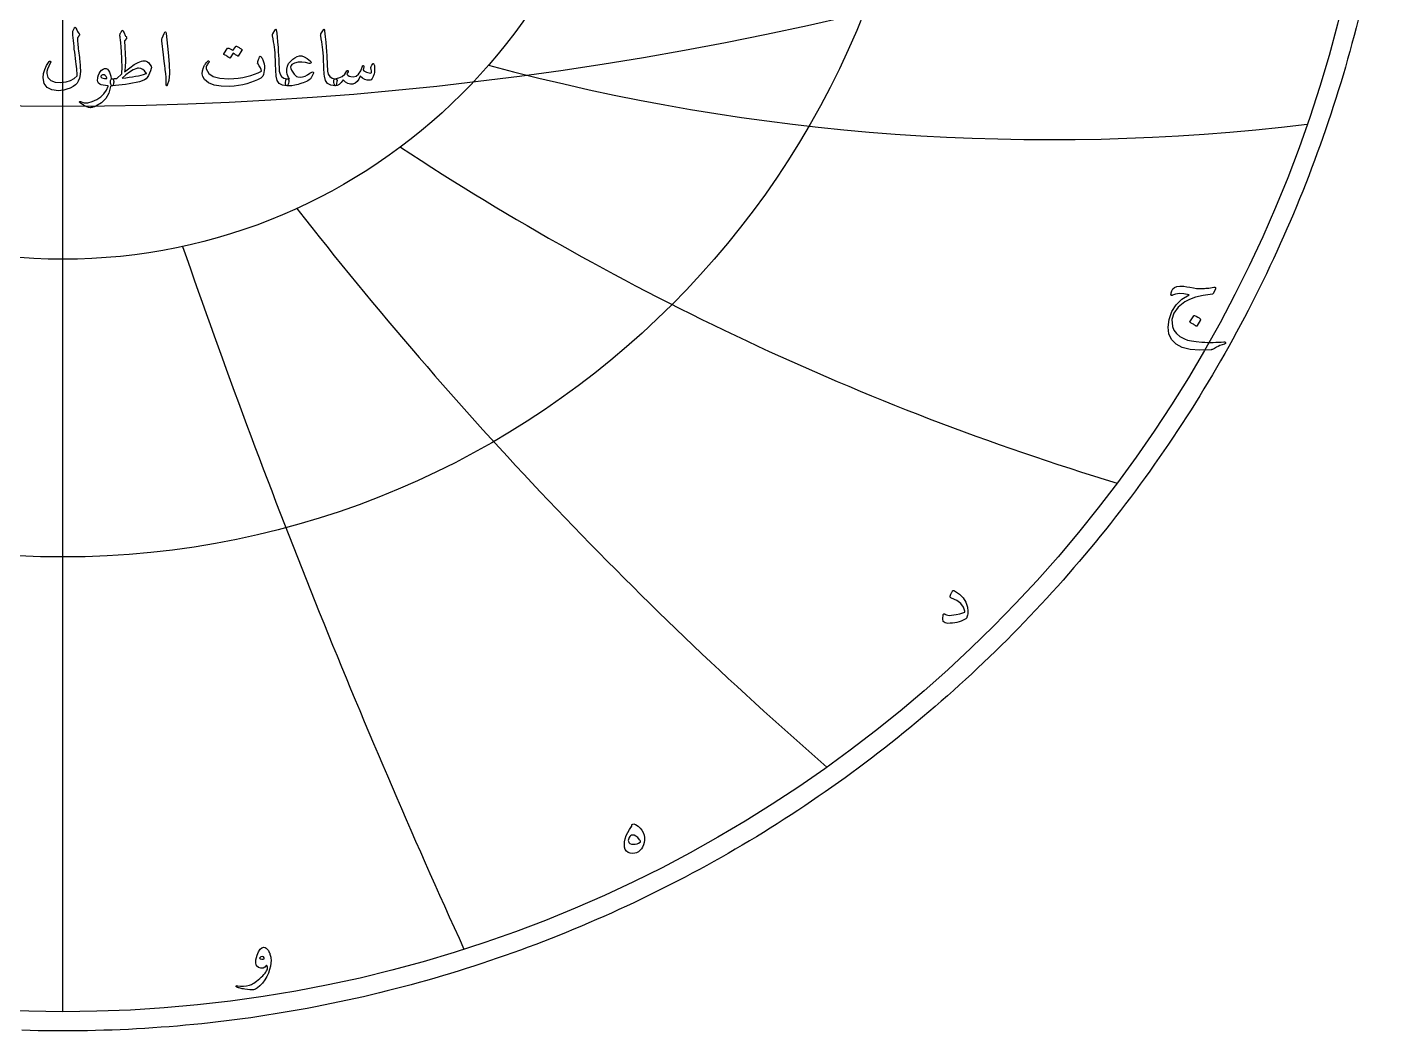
# Model space of a CAD drawing. Header units: millimetres. Extents: x -74 to 74, y -74 to 75.
# Drawn here: x -2 to 72.5, y -73.5 to -18.3 of the extents above; entities that cross this region are included whole.
import ezdxf

# ---------------------------------------------------------------- set-up
doc = ezdxf.new("R2010")
doc.units = ezdxf.units.MM
for name, color, linetype in [('CUT_OUTER', 1, 'Continuous'), ('ENGRAVE', 7, 'Continuous'), ('ENGRAVE_FINE', 8, 'Continuous'), ('TEXT', 5, 'Continuous')]:
    doc.layers.add(name, color=color, linetype=linetype)

msp = doc.modelspace()

# ---------------------------------------------------------------- linework, layer by layer
at = {"layer": 'CUT_OUTER'}
msp.add_lwpolyline([(71.3046, -17.8609), (71.1936, -18.298), (71.08, -18.7345), (70.9637, -19.1703), (70.8448, -19.6054), (70.7231, -20.0397), (70.5988, -20.4733), (70.4719, -20.9061), (70.3423, -21.3381), (70.21, -21.7693), (70.0751, -22.1997), (69.9376, -22.6293), (69.7974, -23.058), (69.6546, -23.4858), (69.5092, -23.9127), (69.3612, -24.3388), (69.2106, -24.7639), (69.0573, -25.1881), (68.9014, -25.6114), (68.743, -26.0337), (68.582, -26.455), (68.4184, -26.8753), (68.2522, -27.2946), (68.0834, -27.7129), (67.9121, -28.1301), (67.7382, -28.5463), (67.5618, -28.9614), (67.3828, -29.3754), (67.2013, -29.7883), (67.0172, -30.2001), (66.8307, -30.6107), (66.6416, -31.0202), (66.45, -31.4285), (66.2559, -31.8356), (66.0593, -32.2416), (65.8602, -32.6463), (65.6587, -33.0498), (65.4547, -33.4521), (65.2482, -33.853), (65.0392, -34.2528), (64.8278, -34.6512), (64.614, -35.0483), (64.3977, -35.4441), (64.179, -35.8386), (63.9579, -36.2317), (63.7344, -36.6235), (63.5085, -37.0138), (63.2802, -37.4028), (63.0495, -37.7904), (62.8164, -38.1766), (62.581, -38.5613), (62.3432, -38.9445), (62.1031, -39.3263), (61.8606, -39.7067), (61.6158, -40.0855), (61.3687, -40.4628), (61.1193, -40.8386), (60.8675, -41.2128), (60.6135, -41.5855), (60.3572, -41.9567), (60.0986, -42.3262), (59.8378, -42.6942), (59.5747, -43.0605), (59.3093, -43.4253), (59.0418, -43.7884), (58.772, -44.1498), (58.5, -44.5096), (58.2258, -44.8677), (57.9494, -45.2241), (57.6708, -45.5789), (57.39, -45.9319), (57.1071, -46.2831), (56.8221, -46.6327), (56.5349, -46.9804), (56.2455, -47.3264), (55.9541, -47.6707), (55.6605, -48.0131), (55.3649, -48.3537), (55.0671, -48.6925), (54.7673, -49.0295), (54.4655, -49.3646), (54.1615, -49.6979), (53.8556, -50.0293), (53.5476, -50.3588), (53.2376, -50.6864), (52.9256, -51.0121), (52.6116, -51.3359), (52.2956, -51.6577), (51.9777, -51.9777), (51.6577, -52.2956), (51.3359, -52.6116), (51.0121, -52.9256), (50.6864, -53.2376), (50.3588, -53.5476), (50.0293, -53.8556), (49.6979, -54.1615), (49.3646, -54.4655), (49.0295, -54.7673), (48.6925, -55.0671), (48.3537, -55.3649), (48.0131, -55.6605), (47.6707, -55.9541), (47.3264, -56.2455), (46.9804, -56.5349), (46.6327, -56.8221), (46.2831, -57.1071), (45.9319, -57.39), (45.5789, -57.6708), (45.2241, -57.9494), (44.8677, -58.2258), (44.5096, -58.5), (44.1498, -58.772), (43.7884, -59.0418), (43.4253, -59.3093), (43.0605, -59.5747), (42.6942, -59.8378), (42.3262, -60.0986), (41.9567, -60.3572), (41.5855, -60.6135), (41.2128, -60.8675), (40.8386, -61.1193), (40.4628, -61.3687), (40.0855, -61.6158), (39.7067, -61.8606), (39.3263, -62.1031), (38.9445, -62.3432), (38.5613, -62.581), (38.1766, -62.8164), (37.7904, -63.0495), (37.4028, -63.2802), (37.0138, -63.5085), (36.6235, -63.7344), (36.2317, -63.9579), (35.8386, -64.179), (35.4441, -64.3977), (35.0483, -64.614), (34.6512, -64.8278), (34.2528, -65.0392), (33.853, -65.2482), (33.4521, -65.4547), (33.0498, -65.6587), (32.6463, -65.8602), (32.2416, -66.0593), (31.8356, -66.2559), (31.4285, -66.45), (31.0202, -66.6416), (30.6107, -66.8307), (30.2001, -67.0172), (29.7883, -67.2013), (29.3754, -67.3828), (28.9614, -67.5618), (28.5463, -67.7382), (28.1301, -67.9121), (27.7129, -68.0834), (27.2946, -68.2522), (26.8753, -68.4184), (26.455, -68.582), (26.0337, -68.743), (25.6114, -68.9014), (25.1881, -69.0573), (24.7639, -69.2106), (24.3388, -69.3612), (23.9127, -69.5092), (23.4858, -69.6546), (23.058, -69.7974), (22.6293, -69.9376), (22.1997, -70.0751), (21.7693, -70.21), (21.3381, -70.3423), (20.9061, -70.4719), (20.4733, -70.5988), (20.0397, -70.7231), (19.6054, -70.8448), (19.1703, -70.9637), (18.7345, -71.08), (18.298, -71.1936), (17.8609, -71.3046), (17.423, -71.4128), (16.9845, -71.5184), (16.5454, -71.6213), (16.1056, -71.7214), (15.6652, -71.8189), (15.2242, -71.9137), (14.7827, -72.0057), (14.3406, -72.0951), (13.898, -72.1817), (13.4548, -72.2656), (13.0111, -72.3468), (12.567, -72.4253), (12.1224, -72.501), (11.6773, -72.5741), (11.2317, -72.6443), (10.7858, -72.7119), (10.3394, -72.7767), (9.8927, -72.8388), (9.4456, -72.8981), (8.9981, -72.9547), (8.5503, -73.0085), (8.1022, -73.0596), (7.6537, -73.108), (7.205, -73.1535), (6.756, -73.1964), (6.3067, -73.2364), (5.8573, -73.2738), (5.4075, -73.3083), (4.9576, -73.3401), (4.5075, -73.3692), (4.0573, -73.3954), (3.6068, -73.419), (3.1563, -73.4397), (2.7056, -73.4577), (2.2548, -73.4729), (1.804, -73.4854), (1.353, -73.495), (0.9021, -73.502), (0.451, -73.5061), (0, -73.5075), (-0.451, -73.5061), (-0.9021, -73.502), (-1.353, -73.495), (-1.804, -73.4854), (-2.2548, -73.4729)], dxfattribs=at)
at = {"layer": 'ENGRAVE'}
for points in [[(0, -72.45), (0, 72.45)], [(0, -72.45), (0, -31.0439)]]:
    msp.add_lwpolyline(points, dxfattribs=at)
for radius in [72.45, 47.425, 31.0439]:
    msp.add_circle((0, 0), radius, dxfattribs=at)
for centre, radius, start, end in [((54.352, 94.1404), 118.5989, 254.890012, 276.848499), ((102.2126, 102.2126), 152.1314, 236.651368, 253.120233), ((187.4174, 108.2055), 221.5464, 218.017817, 228.99706), ((417.5942, 111.894), 434.9187, 199.088471, 204.578093)]:
    msp.add_arc(centre, radius, start, end, dxfattribs=at)
at = {"layer": 'ENGRAVE_FINE'}
msp.add_arc((0, 168.804), 191.4246, 247.925664, 292.074336, dxfattribs=at)
at = {"layer": 'TEXT'}
for points in [[(0.6341, -18.3087), (0.6416, -18.2956), (0.6513, -18.2862), (0.6631, -18.2806), (0.677, -18.2787), (0.6909, -18.2811), (0.7027, -18.2884), (0.7123, -18.3004), (0.7198, -18.3173), (0.7597, -18.4156), (0.8023, -18.5004), (0.8476, -18.5719), (0.8955, -18.6301), (0.9097, -18.6509), (0.9137, -18.675), (0.9075, -18.7024), (0.8912, -18.7329), (0.8808, -18.7476), (0.8709, -18.7618), (0.8615, -18.7755), (0.8527, -18.7886), (0.8443, -18.8009), (0.8366, -18.8122), (0.8294, -18.8223), (0.8227, -18.8314), (0.8114, -18.848), (0.8034, -18.8679), (0.7986, -18.8909), (0.7969, -18.9171), (0.802, -18.9912), (0.8087, -19.0719), (0.817, -19.1593), (0.8269, -19.2535), (0.8382, -19.3543), (0.8505, -19.4618), (0.8639, -19.576), (0.8784, -19.6969), (0.8946, -19.8176), (0.9089, -19.931), (0.9213, -20.0372), (0.9319, -20.1361), (0.9409, -20.2281), (0.9485, -20.3134), (0.9548, -20.392), (0.9598, -20.4639), (0.9654, -20.6768), (0.948, -20.8784), (0.9075, -21.0688), (0.8441, -21.248), (0.7822, -21.3532), (0.6866, -21.4504), (0.5573, -21.5396), (0.3942, -21.6208), (0.2174, -21.688), (0.0514, -21.7354), (-0.1039, -21.763), (-0.2485, -21.7707), (-0.6106, -21.7209), (-0.8698, -21.5843), (-1.0262, -21.361), (-1.0797, -21.0509), (-1.061, -20.8198), (-1.0005, -20.5935), (-0.8982, -20.372), (-0.7541, -20.1554), (-0.7431, -20.1428), (-0.7316, -20.1351), (-0.7196, -20.1321), (-0.707, -20.134), (-0.6936, -20.1391), (-0.6834, -20.1458), (-0.6764, -20.1541), (-0.6727, -20.164), (-0.67, -20.1787), (-0.6706, -20.1929), (-0.6743, -20.2066), (-0.6813, -20.2197), (-0.7795, -20.4111), (-0.8473, -20.5742), (-0.8845, -20.7089), (-0.8912, -20.8152), (-0.8197, -21.0442), (-0.6652, -21.2041), (-0.4277, -21.2949), (-0.1071, -21.3166), (0.1818, -21.2852), (0.4274, -21.2126), (0.6296, -21.0988), (0.7884, -20.9438), (0.785, -20.8689), (0.7793, -20.7815), (0.7711, -20.6815), (0.7605, -20.5689), (0.7473, -20.4434), (0.7311, -20.3048), (0.7119, -20.1531), (0.6898, -19.9883), (0.6689, -19.8183), (0.6491, -19.6509), (0.6304, -19.4862), (0.6127, -19.3242), (0.5964, -19.1648), (0.5816, -19.0082), (0.5685, -18.8542), (0.557, -18.7029), (0.5399, -18.5572), (0.5407, -18.5406), (0.5431, -18.5251), (0.5471, -18.5106), (0.5527, -18.4972)], [(3.2478, -18.463), (3.258, -18.452), (3.2671, -18.4447), (3.2751, -18.4413), (3.2821, -18.4415), (3.2904, -18.4453), (3.2981, -18.4522), (3.3054, -18.4624), (3.3121, -18.4758), (3.3392, -18.5337), (3.3651, -18.5872), (3.3896, -18.6365), (3.4127, -18.6815), (3.4348, -18.7216), (3.4561, -18.7565), (3.4766, -18.7859), (3.4963, -18.81), (3.5108, -18.8298), (3.5156, -18.8507), (3.5108, -18.8727), (3.4963, -18.8957), (3.4106, -19.0028), (3.3996, -19.0213), (3.3924, -19.0425), (3.3889, -19.0663), (3.3892, -19.0928), (3.4031, -19.295), (3.4149, -19.4731), (3.4245, -19.627), (3.432, -19.7569), (3.4377, -19.863), (3.4417, -19.9455), (3.4441, -20.0044), (3.4449, -20.0397), (3.4439, -20.1442), (3.4411, -20.2432), (3.4364, -20.337), (3.4299, -20.4253), (3.4217, -20.5084), (3.4122, -20.586), (3.4014, -20.6583), (3.3892, -20.7253), (3.6803, -20.5025), (3.9323, -20.3311), (4.1452, -20.2111), (4.319, -20.1425), (4.3963, -20.1243), (4.4657, -20.1168), (4.527, -20.1201), (4.5803, -20.134), (4.6556, -20.1731), (4.7271, -20.2347), (4.7948, -20.3188), (4.8588, -20.4253), (4.8687, -20.4508), (4.8727, -20.48), (4.8709, -20.5129), (4.8631, -20.5496), (4.8205, -20.6813), (4.7699, -20.8067), (4.7113, -20.9256), (4.6446, -21.038), (4.5798, -21.1104), (4.4882, -21.173), (4.3698, -21.226), (4.2247, -21.2694), (4.0304, -21.3124), (3.8375, -21.3514), (3.6459, -21.3863), (3.4556, -21.4172), (3.2669, -21.4439), (3.0801, -21.466), (2.8952, -21.4835), (2.7122, -21.4965), (2.6916, -21.4906), (2.6726, -21.4729), (2.6552, -21.4435), (2.6394, -21.4022), (2.6254, -21.3516), (2.6179, -21.3026), (2.6169, -21.2552), (2.6222, -21.2094), (2.6343, -21.1695), (2.6533, -21.1398), (2.6793, -21.1203), (2.7122, -21.1109), (2.756, -21.1085), (2.7974, -21.1055), (2.8363, -21.102), (2.8729, -21.098), (2.907, -21.094), (2.9388, -21.0905), (2.9681, -21.0876), (2.995, -21.0852), (3.2349, -20.8538), (3.2371, -20.8438), (3.2392, -20.8308), (3.2414, -20.8148), (3.2435, -20.796), (3.2456, -20.7741), (3.2478, -20.7494), (3.2499, -20.7216), (3.2521, -20.691), (3.2539, -20.6576), (3.2553, -20.6219), (3.2561, -20.5837), (3.2564, -20.5432), (3.2564, -20.5005), (3.2564, -20.4559), (3.2564, -20.4094), (3.2564, -20.3611), (3.2558, -20.3064), (3.2542, -20.2411), (3.2515, -20.165), (3.2478, -20.0783), (3.243, -19.9813), (3.2371, -19.8748), (3.2301, -19.7585), (3.2221, -19.6327), (3.2036, -19.3534), (3.1867, -19.1324), (3.1715, -18.9699), (3.1578, -18.8657), (3.1468, -18.7988), (3.1396, -18.7479), (3.1361, -18.7131), (3.1364, -18.6943), (3.1494, -18.659), (3.1626, -18.6258), (3.1762, -18.5947), (3.1899, -18.5658), (3.204, -18.5385), (3.2183, -18.5122), (3.2329, -18.4871), (3.2478, -18.463)], [(5.5744, -18.6258), (5.6153, -18.5465), (5.6483, -18.5187), (5.6732, -18.5422), (5.6901, -18.6172), (5.7886, -19.6669), (5.8472, -20.3113), (5.8604, -20.826), (5.828, -21.211), (5.75, -21.4665), (5.7358, -21.4874), (5.7233, -21.4986), (5.7123, -21.5003), (5.7029, -21.4922), (5.6954, -21.4796), (5.6901, -21.4633), (5.6868, -21.4432), (5.6858, -21.4194), (5.6858, -21.2338), (5.6772, -21.037), (5.6601, -20.8289), (5.6344, -20.6096), (5.6287, -20.5523), (5.6119, -20.3975), (5.5837, -20.1452), (5.5444, -19.7955), (5.4501, -19.02), (5.448, -18.9787), (5.4501, -18.9407), (5.4565, -18.9059), (5.4672, -18.8743)], [(11.6929, -18.4115), (11.7012, -18.3987), (11.709, -18.3901), (11.7162, -18.3858), (11.7229, -18.3858), (11.7331, -18.3915), (11.7422, -18.4083), (11.7502, -18.4364), (11.7572, -18.4758), (11.7925, -18.7958), (11.8214, -19.0917), (11.8439, -19.3635), (11.86, -19.6112), (11.8703, -19.8231), (11.8798, -20.0129), (11.8885, -20.1808), (11.8964, -20.3268), (11.9032, -20.4508), (11.9087, -20.5528), (11.9129, -20.6329), (11.9157, -20.691), (11.9537, -20.8651), (12.0378, -20.9931), (12.1679, -21.075), (12.3442, -21.1109), (12.3932, -21.1237), (12.4245, -21.1537), (12.4382, -21.2009), (12.4341, -21.2651), (12.414, -21.3664), (12.3924, -21.4387), (12.3691, -21.482), (12.3442, -21.4965), (12.0962, -21.4638), (11.9135, -21.3658), (11.7963, -21.2025), (11.7443, -20.9738), (11.7361, -20.8644), (11.7288, -20.7547), (11.7222, -20.6448), (11.7165, -20.5346), (11.7112, -20.4241), (11.7063, -20.3134), (11.7016, -20.2024), (11.6972, -20.0911), (11.6891, -19.8789), (11.6779, -19.6878), (11.6634, -19.5179), (11.6458, -19.3692), (11.6249, -19.2263), (11.6008, -19.0741), (11.5734, -18.9124), (11.5429, -18.7415), (11.5389, -18.7107), (11.5397, -18.6825), (11.5453, -18.6571), (11.5558, -18.6343)], [(14.3451, -18.4115), (14.3534, -18.3987), (14.3612, -18.3901), (14.3684, -18.3858), (14.3751, -18.3858), (14.3853, -18.3915), (14.3944, -18.4083), (14.4024, -18.4364), (14.4094, -18.4758), (14.4447, -18.7958), (14.4736, -19.0917), (14.4961, -19.3635), (14.5122, -19.6112), (14.5225, -19.8231), (14.532, -20.0129), (14.5407, -20.1808), (14.5486, -20.3268), (14.5555, -20.4508), (14.5609, -20.5528), (14.5651, -20.6329), (14.5679, -20.691), (14.6059, -20.8651), (14.69, -20.9931), (14.8202, -21.075), (14.9964, -21.1109), (15.0454, -21.1237), (15.0767, -21.1537), (15.0904, -21.2009), (15.0863, -21.2651), (15.0663, -21.3664), (15.0446, -21.4387), (15.0213, -21.482), (14.9964, -21.4965), (14.7484, -21.4638), (14.5658, -21.3658), (14.4485, -21.2025), (14.3965, -20.9738), (14.3883, -20.8644), (14.381, -20.7547), (14.3744, -20.6448), (14.3687, -20.5346), (14.3634, -20.4241), (14.3585, -20.3134), (14.3538, -20.2024), (14.3494, -20.0911), (14.3414, -19.8789), (14.3301, -19.6878), (14.3156, -19.5179), (14.298, -19.3692), (14.2771, -19.2263), (14.253, -19.0741), (14.2257, -18.9124), (14.1951, -18.7415), (14.1911, -18.7107), (14.1919, -18.6825), (14.1975, -18.6571), (14.208, -18.6343)], [(9.5163, -19.3327), (9.5216, -19.3274), (9.5291, -19.3242), (9.5388, -19.3231), (9.5505, -19.3242), (9.5927, -19.34), (9.6336, -19.3574), (9.6731, -19.3764), (9.7112, -19.397), (9.7483, -19.4195), (9.7846, -19.4441), (9.8201, -19.4709), (9.8548, -19.4998), (9.8615, -19.5087), (9.8644, -19.5181), (9.8636, -19.528), (9.859, -19.5384), (9.6534, -19.864), (9.6478, -19.8683), (9.6395, -19.8683), (9.6285, -19.864), (9.6148, -19.8555), (9.6054, -19.8476), (9.5902, -19.8367), (9.569, -19.8229), (9.542, -19.8062), (9.5088, -19.7863), (9.4691, -19.7628), (9.4231, -19.7359), (9.3706, -19.7055), (9.2078, -19.9583), (9.2003, -19.9661), (9.1906, -19.9679), (9.1789, -19.9639), (9.1649, -19.954), (9.1529, -19.9455), (9.1339, -19.9326), (9.1079, -19.9155), (9.0749, -19.894), (9.0345, -19.8683), (8.986, -19.8383), (8.9295, -19.8041), (8.865, -19.7655), (8.8583, -19.7591), (8.8554, -19.7526), (8.8562, -19.7462), (8.8607, -19.7398), (9.0707, -19.427), (9.076, -19.4217), (9.0835, -19.4184), (9.0932, -19.4174), (9.1049, -19.4184), (9.1408, -19.4301), (9.1756, -19.4436), (9.2094, -19.459), (9.242, -19.4763), (9.2736, -19.4952), (9.3042, -19.5154), (9.3336, -19.5369), (9.362, -19.5598)], [(10.9131, -19.9026), (10.9419, -19.9388), (10.9682, -19.9787), (10.9922, -20.0223), (11.0138, -20.0697), (11.0329, -20.1206), (11.0496, -20.1747), (11.064, -20.232), (11.0759, -20.2925), (11.0914, -20.4141), (11.0952, -20.5346), (11.0871, -20.654), (11.0673, -20.7724), (11.0373, -20.8779), (10.9988, -20.9631), (10.9516, -21.0279), (10.8959, -21.0723), (10.7192, -21.1658), (10.5317, -21.2491), (10.3336, -21.3222), (10.1247, -21.3851), (9.9051, -21.4373), (9.6748, -21.4783), (9.4338, -21.508), (9.1821, -21.5265), (8.7102, -21.5217), (8.323, -21.4558), (8.0204, -21.3289), (7.8024, -21.1409), (7.713, -20.9939), (7.6717, -20.8356), (7.6787, -20.6661), (7.7338, -20.4853), (7.7525, -20.4464), (7.774, -20.4066), (7.7985, -20.366), (7.826, -20.3246), (7.8564, -20.2825), (7.8897, -20.2395), (7.926, -20.1957), (7.9652, -20.1511), (7.9783, -20.1385), (7.992, -20.1308), (8.0062, -20.1278), (8.0209, -20.1297), (8.0308, -20.1334), (8.0391, -20.1404), (8.0458, -20.1506), (8.0509, -20.164), (8.0533, -20.1766), (8.052, -20.1886), (8.0469, -20.2001), (8.0381, -20.2111), (8.0014, -20.2548), (7.9684, -20.3), (7.9392, -20.3469), (7.9138, -20.3953), (7.8964, -20.4417), (7.887, -20.4864), (7.8857, -20.5295), (7.8924, -20.571), (8.0263, -20.8134), (8.278, -20.9834), (8.6476, -21.0812), (9.1349, -21.1066), (9.4029, -21.0963), (9.6582, -21.0739), (9.901, -21.0395), (10.1311, -20.9931), (10.349, -20.9345), (10.5548, -20.864), (10.7485, -20.7814), (10.9302, -20.6867), (10.9125, -20.5983), (10.8724, -20.5003), (10.8097, -20.3927), (10.7245, -20.2754), (10.7219, -20.2641), (10.7224, -20.2432), (10.7262, -20.2127), (10.7331, -20.1725), (10.735, -20.1685), (10.7363, -20.165), (10.7371, -20.1621), (10.7374, -20.1597), (10.7513, -20.1051), (10.7717, -20.044), (10.7985, -19.9765), (10.8317, -19.9026), (10.8464, -19.8801), (10.8649, -19.8726), (10.8871, -19.8801), (10.9131, -19.9026)], [(13.7881, -20.7981), (13.6724, -21.0552), (13.6577, -21.0806), (13.6435, -21.1012), (13.6298, -21.117), (13.6167, -21.128), (13.55, -21.1737), (13.4785, -21.2164), (13.4022, -21.2562), (13.3211, -21.293), (13.2354, -21.3274), (13.1454, -21.3599), (13.0511, -21.3906), (12.9526, -21.4194), (12.7683, -21.4644), (12.6055, -21.4922), (12.4641, -21.5029), (12.3442, -21.4965), (12.2984, -21.4756), (12.2681, -21.4344), (12.2534, -21.3728), (12.2542, -21.2908), (12.2652, -21.2169), (12.281, -21.1623), (12.3016, -21.127), (12.327, -21.1109), (12.3313, -21.1109), (12.3356, -21.1109), (12.3399, -21.1109), (12.3442, -21.1109), (12.376, -21.1141), (12.4074, -21.1152), (12.4382, -21.1141), (12.4684, -21.1109), (12.4165, -21.034), (12.3763, -20.9491), (12.3479, -20.8562), (12.3313, -20.7553), (12.3289, -20.5745), (12.3602, -20.4136), (12.4253, -20.2724), (12.5241, -20.1511), (12.6513, -20.0378), (12.7758, -19.9508), (12.8977, -19.89), (13.0168, -19.8555), (13.1454, -19.8557), (13.2911, -19.9037), (13.4539, -19.9993), (13.6338, -20.1425), (13.6542, -20.1648), (13.6638, -20.1886), (13.6628, -20.214), (13.651, -20.2411), (13.6341, -20.262), (13.6135, -20.2732), (13.5891, -20.2748), (13.561, -20.2668), (13.3594, -20.2084), (13.1572, -20.1875), (12.9545, -20.2041), (12.7512, -20.2582), (12.6706, -20.2922), (12.6087, -20.33), (12.5656, -20.3715), (12.5413, -20.4168), (12.5354, -20.4741), (12.552, -20.5475), (12.5911, -20.6369), (12.6527, -20.7424), (12.7276, -20.849), (12.7983, -20.9288), (12.8647, -20.9818), (12.9269, -21.0081), (13.0621, -21.0214), (13.1979, -21.0059), (13.3342, -20.9615), (13.471, -20.8881), (13.5953, -20.8024), (13.6596, -20.7617), (13.711, -20.7381), (13.7495, -20.7317), (13.7752, -20.7424), (13.7857, -20.7555), (13.7913, -20.7692), (13.7921, -20.7834), (13.7881, -20.7981)], [(2.6265, -21.5436), (2.5261, -21.8963), (2.3576, -22.1917), (2.1212, -22.4298), (1.8167, -22.6105), (1.7741, -22.6289), (1.7321, -22.6453), (1.6906, -22.6599), (1.6496, -22.6727), (1.6094, -22.6832), (1.5703, -22.6914), (1.5323, -22.6972), (1.4954, -22.7005), (1.4032, -22.6874), (1.2811, -22.6394), (1.129, -22.5567), (0.9469, -22.4391), (0.9274, -22.4223), (0.9158, -22.4059), (0.9124, -22.3901), (0.9169, -22.3749), (0.9271, -22.3631), (0.9405, -22.3577), (0.9571, -22.3588), (0.9769, -22.3663), (1.1662, -22.4276), (1.3786, -22.4274), (1.614, -22.3655), (1.8724, -22.242), (2.0834, -22.0988), (2.258, -21.9303), (2.3962, -21.7367), (2.498, -21.5179), (2.4972, -21.5102), (2.4948, -21.504), (2.4907, -21.4995), (2.4851, -21.4965), (2.3376, -21.4879), (2.212, -21.4708), (2.1083, -21.4451), (2.0267, -21.4108), (1.9635, -21.3578), (1.9238, -21.2844), (1.9078, -21.1907), (1.9153, -21.0766), (1.9177, -21.0615), (1.9206, -21.0461), (1.9241, -21.0304), (1.9281, -21.0145), (1.9327, -20.998), (1.9377, -20.9807), (1.9434, -20.9627), (1.9495, -20.9438), (1.9999, -20.8214), (2.0609, -20.7199), (2.1327, -20.6393), (2.2152, -20.5796), (2.2995, -20.5469), (2.3769, -20.5475), (2.4474, -20.5812), (2.5108, -20.6481), (2.5663, -20.7413), (2.6083, -20.8495), (2.637, -20.9727), (2.6522, -21.1109), (2.6607, -21.1108), (2.6688, -21.1104), (2.6767, -21.1097), (2.6844, -21.1087), (2.692, -21.1078), (2.6999, -21.1071), (2.7081, -21.1067), (2.7165, -21.1066), (2.7454, -21.1128), (2.7679, -21.1312), (2.784, -21.162), (2.7936, -21.2051), (2.7976, -21.2525), (2.7968, -21.3005), (2.7912, -21.349), (2.7808, -21.398), (2.7671, -21.4411), (2.7518, -21.4719), (2.735, -21.4903), (2.7165, -21.4965), (2.6351, -21.4965), (2.6345, -21.5043), (2.6329, -21.5147), (2.6303, -21.5278), (2.6265, -21.5436)], [(4.169, -20.5282), (4.1473, -20.529), (4.1251, -20.5314), (4.1023, -20.5354), (4.079, -20.541), (3.8685, -20.6238), (3.6613, -20.7392), (3.4572, -20.8873), (3.2564, -21.068), (3.4569, -21.0493), (3.6473, -21.0273), (3.8276, -21.0022), (3.9976, -20.9738), (4.1575, -20.9419), (4.3072, -20.9063), (4.4467, -20.8669), (4.576, -20.8238), (4.5881, -20.8187), (4.5942, -20.812), (4.5945, -20.8037), (4.5889, -20.7938), (4.4968, -20.6808), (4.3961, -20.5989), (4.2868, -20.548), (4.169, -20.5282)], [(17.0744, -20.2754), (17.0838, -20.2689), (17.0948, -20.2711), (17.1074, -20.2818), (17.1216, -20.3011), (17.1368, -20.3338), (17.1484, -20.3803), (17.1561, -20.4409), (17.1601, -20.5153), (17.1615, -20.5999), (17.1569, -20.6824), (17.1465, -20.7628), (17.1301, -20.841), (17.0825, -20.9931), (17.0295, -21.1023), (16.9711, -21.1687), (16.9073, -21.1923), (16.7566, -21.1835), (16.6171, -21.1441), (16.4888, -21.0742), (16.3718, -20.9738), (16.2914, -21.132), (16.1961, -21.2555), (16.0858, -21.3441), (15.9604, -21.398), (15.8289, -21.4097), (15.6958, -21.3765), (15.5611, -21.2983), (15.4248, -21.1752), (15.3145, -21.3157), (15.2063, -21.4162), (15.1003, -21.4764), (14.9964, -21.4965), (14.9755, -21.4847), (14.9557, -21.4494), (14.9369, -21.3905), (14.9192, -21.308), (14.9128, -21.2266), (14.9235, -21.1666), (14.9514, -21.128), (14.9964, -21.1109), (15.194, -21.0662), (15.367, -20.9791), (15.5154, -20.8498), (15.6391, -20.6781), (15.6458, -20.6688), (15.653, -20.6621), (15.6608, -20.658), (15.6691, -20.6567), (15.6792, -20.6578), (15.6883, -20.661), (15.6964, -20.6664), (15.7033, -20.6738), (15.7074, -20.6969), (15.698, -20.736), (15.6752, -20.7911), (15.6391, -20.8624), (15.6865, -20.9173), (15.7601, -20.9577), (15.86, -20.9837), (15.9861, -20.9952), (16.1433, -20.9623), (16.2807, -20.8549), (16.3983, -20.673), (16.496, -20.4168), (16.5008, -20.4036), (16.5067, -20.3943), (16.5137, -20.3887), (16.5217, -20.3868), (16.5338, -20.3878), (16.5442, -20.3911), (16.553, -20.3964), (16.5603, -20.4039), (16.5656, -20.4146), (16.5688, -20.4253), (16.5699, -20.436), (16.5688, -20.4468), (16.526, -20.6267), (16.5761, -20.6712), (16.6363, -20.7103), (16.7068, -20.744), (16.7874, -20.7724), (16.8658, -20.7909), (16.9255, -20.7949), (16.9665, -20.7844), (16.9887, -20.7595), (16.996, -20.7215), (16.992, -20.6674), (16.9767, -20.5973), (16.9502, -20.511), (16.9547, -20.4867), (16.977, -20.4393), (17.0169, -20.3688), (17.0744, -20.2754)], [(2.4208, -21.0638), (2.3759, -20.9853), (2.3266, -20.9299), (2.273, -20.8975), (2.2152, -20.8881), (2.1806, -20.8972), (2.1498, -20.9116), (2.1228, -20.9315), (2.0995, -20.9566), (2.092, -20.97), (2.0909, -20.9845), (2.0963, -21), (2.1081, -21.0166), (2.1522, -21.0555), (2.2162, -21.082), (2.3001, -21.0962), (2.4037, -21.098), (2.4144, -21.0959), (2.4208, -21.0895), (2.423, -21.0788), (2.4208, -21.0638)], [(63.4455, -32.6684), (63.3358, -32.9152), (63.3258, -32.9315), (63.3141, -32.9437), (63.3007, -32.952), (63.2856, -32.9563), (62.7785, -33.0363), (62.3544, -33.1345), (62.013, -33.2511), (61.7545, -33.3859), (61.392, -33.6816), (61.1592, -34.0063), (61.0561, -34.3602), (61.0827, -34.7433), (61.1632, -34.9507), (61.2998, -35.1341), (61.4923, -35.2935), (61.7408, -35.4288), (61.9153, -35.4894), (62.1327, -35.5385), (62.3929, -35.5762), (62.696, -35.6025), (62.8571, -35.6102), (63.0159, -35.6151), (63.1724, -35.6171), (63.3267, -35.6162), (63.4781, -35.6128), (63.6261, -35.6071), (63.7706, -35.5991), (63.9117, -35.5888), (63.9448, -35.5865), (63.9711, -35.5888), (63.9905, -35.5957), (64.0031, -35.6071), (64.01, -35.6211), (64.0122, -35.6357), (64.01, -35.6508), (64.0031, -35.6665), (63.9981, -35.6749), (63.9922, -35.6819), (63.9855, -35.6875), (63.978, -35.6916), (63.9698, -35.6952), (63.9614, -35.6991), (63.9527, -35.7032), (63.9437, -35.7076), (63.812, -35.7496), (63.6958, -35.7933), (63.5949, -35.8387), (63.5095, -35.8859), (63.4548, -35.9199), (63.405, -35.9487), (63.36, -35.9724), (63.3198, -35.991), (63.2851, -36.0053), (63.2564, -36.0161), (63.2337, -36.0236), (63.217, -36.0276), (62.592, -36.0507), (62.0607, -36.0059), (61.6231, -35.893), (61.2792, -35.7122), (61.0307, -35.4643), (60.8839, -35.1546), (60.8387, -34.7833), (60.8953, -34.3503), (61.045, -33.9141), (61.2792, -33.5424), (61.598, -33.2354), (62.0013, -32.9929), (61.7157, -32.9383), (61.4666, -32.9255), (61.2541, -32.9543), (61.0781, -33.0249), (61.0627, -33.0306), (61.0484, -33.034), (61.0353, -33.0351), (61.0233, -33.034), (61.0133, -33.0303), (61.0061, -33.0237), (61.0018, -33.0143), (61.0004, -33.002), (61.0067, -32.9452), (61.0164, -32.8889), (61.0295, -32.8332), (61.0461, -32.7781), (61.1044, -32.6709), (61.1969, -32.5918), (61.3238, -32.5407), (61.4849, -32.5176), (61.5868, -32.5184), (61.7145, -32.5301), (61.8679, -32.5527), (62.047, -32.5861), (62.2318, -32.6195), (62.4023, -32.6421), (62.5586, -32.6538), (62.7006, -32.6547), (62.7688, -32.6517), (62.8411, -32.6472), (62.9174, -32.6414), (62.9976, -32.6341), (63.0819, -32.6251), (63.1702, -32.6141), (63.2624, -32.6011), (63.3587, -32.5861), (63.4138, -32.5844), (63.4467, -32.5975), (63.4572, -32.6255), (63.4455, -32.6684)], [(62.2664, -34.1492), (62.2721, -34.1434), (62.2801, -34.14), (62.2904, -34.1389), (62.3029, -34.14), (62.3918, -34.176), (62.4755, -34.22), (62.554, -34.272), (62.6274, -34.332), (62.6346, -34.3411), (62.6377, -34.3503), (62.6369, -34.3594), (62.632, -34.3685), (62.4172, -34.7159), (62.4092, -34.7242), (62.3989, -34.7262), (62.3864, -34.7219), (62.3715, -34.7113), (62.3586, -34.7022), (62.3384, -34.6885), (62.3107, -34.6702), (62.2755, -34.6473), (62.2324, -34.6199), (62.1807, -34.5879), (62.1204, -34.5513), (62.0516, -34.5102), (62.0424, -34.5034), (62.0379, -34.4965), (62.0379, -34.4896), (62.0424, -34.4828)], [(48.8466, -49.5821), (48.8647, -49.5277), (48.8826, -49.4787), (48.9001, -49.4352), (48.9174, -49.397), (48.9341, -49.364), (48.95, -49.3359), (48.965, -49.3126), (48.9791, -49.2942), (49.0011, -49.2765), (49.026, -49.269), (49.0537, -49.2719), (49.0842, -49.285), (49.3547, -49.4664), (49.563, -49.6769), (49.7089, -49.9166), (49.7926, -50.1854), (49.8043, -50.2622), (49.812, -50.3374), (49.8158, -50.4108), (49.8155, -50.4825), (49.8109, -50.5519), (49.8018, -50.6184), (49.7881, -50.6821), (49.7698, -50.743), (49.7535, -50.7755), (49.7321, -50.8047), (49.7055, -50.8304), (49.6738, -50.8527), (49.5647, -50.9061), (49.4521, -50.9521), (49.3362, -50.9906), (49.2168, -51.0218), (49.0945, -51.046), (48.97, -51.064), (48.8431, -51.0758), (48.714, -51.0812), (48.5609, -51.0555), (48.4672, -50.9692), (48.433, -50.8224), (48.4581, -50.615), (48.4667, -50.5924), (48.4787, -50.575), (48.4941, -50.5627), (48.5129, -50.5556), (48.5292, -50.5576), (48.5461, -50.5636), (48.5635, -50.5736), (48.5815, -50.5876), (48.6372, -50.6176), (48.7129, -50.6344), (48.8086, -50.6381), (48.9243, -50.6287), (49.1753, -50.5922), (49.3802, -50.551), (49.5387, -50.5053), (49.6509, -50.455), (49.6567, -50.4482), (49.6601, -50.4368), (49.6612, -50.4208), (49.6601, -50.4002), (49.5827, -50.1843), (49.4327, -49.9934), (49.2102, -49.8278), (48.9151, -49.6872), (48.8766, -49.667), (48.8523, -49.6427), (48.8423, -49.6144), (48.8466, -49.5821)], [(31.3399, -62.1393), (31.3791, -62.1213), (31.4233, -62.1176), (31.4728, -62.1281), (31.5273, -62.153), (31.663, -62.2438), (31.7775, -62.3472), (31.8709, -62.4632), (31.9432, -62.5917), (31.9932, -62.7257), (32.0198, -62.8625), (32.0229, -63.0022), (32.0026, -63.1448), (31.9658, -63.2747), (31.9146, -63.3904), (31.8492, -63.4918), (31.7695, -63.5789), (31.6796, -63.6489), (31.5833, -63.6989), (31.4808, -63.7289), (31.3719, -63.7389), (31.2297, -63.7286), (31.1137, -63.6886), (31.024, -63.6189), (30.9606, -63.5195), (30.9226, -63.3987), (30.9092, -63.2602), (30.9203, -63.1039), (30.956, -62.93), (31.014, -62.7494), (31.092, -62.578), (31.19, -62.4158), (31.3079, -62.2627), (31.3119, -62.2555), (31.3148, -62.2433), (31.3165, -62.2258), (31.3171, -62.2033), (31.3185, -62.1787), (31.3228, -62.1599), (31.3299, -62.1467), (31.3399, -62.1393)], [(31.7741, -63.1219), (31.7933, -63.0979), (31.7958, -63.0671), (31.7818, -63.0294), (31.7513, -62.9848), (31.6453, -62.8694), (31.5422, -62.7883), (31.4419, -62.7414), (31.3445, -62.7289), (31.2982, -62.7371), (31.2554, -62.762), (31.216, -62.8034), (31.18, -62.8614), (31.1511, -62.924), (31.1331, -62.9791), (31.126, -63.0268), (31.1297, -63.0671), (31.1617, -63.141), (31.2165, -63.1939), (31.2942, -63.2256), (31.3948, -63.2362), (31.5059, -63.229), (31.6062, -63.2076), (31.6956, -63.1719), (31.7741, -63.1219)], [(10.6889, -69.3444), (10.7723, -69.1507), (10.8625, -69.013), (10.9596, -68.9313), (11.0636, -68.9056), (11.1287, -68.9171), (11.1916, -68.9513), (11.2521, -69.0085), (11.3104, -69.0884), (11.3384, -69.1347), (11.363, -69.1821), (11.3841, -69.2307), (11.4018, -69.2804), (11.417, -69.3315), (11.4304, -69.3844), (11.4421, -69.4389), (11.4521, -69.4952), (11.4615, -69.6206), (11.4532, -69.7683), (11.4272, -69.9382), (11.3835, -70.1305), (11.319, -70.3296), (11.2304, -70.5201), (11.1179, -70.7021), (10.9814, -70.8754), (10.8382, -71.0266), (10.7106, -71.1371), (10.5983, -71.2071), (10.5015, -71.2365), (10.4026, -71.2416), (10.289, -71.2388), (10.1604, -71.2279), (10.017, -71.2091), (9.9443, -71.1972), (9.8771, -71.1845), (9.8152, -71.1709), (9.7588, -71.1565), (9.7075, -71.1418), (9.6611, -71.1274), (9.6195, -71.1132), (9.5828, -71.0994), (9.5611, -71.0874), (9.5463, -71.0743), (9.5383, -71.06), (9.5371, -71.0445), (9.5443, -71.0291), (9.5566, -71.0194), (9.574, -71.0154), (9.5965, -71.0171), (9.7728, -71.0343), (9.945, -71.0354), (10.1133, -71.0206), (10.2775, -70.9897), (10.3282, -70.974), (10.3844, -70.9497), (10.4459, -70.9169), (10.5129, -70.8754), (10.5853, -70.8255), (10.6631, -70.7669), (10.7464, -70.6998), (10.8351, -70.6241), (10.9219, -70.5458), (10.9996, -70.471), (11.0682, -70.3996), (11.1276, -70.3316), (11.1776, -70.2667), (11.2179, -70.2048), (11.2484, -70.1456), (11.2693, -70.0893), (11.2573, -70.0042), (11.2441, -69.9408), (11.2299, -69.8991), (11.2144, -69.8791), (11.1216, -69.9885), (11.0168, -70.0471), (10.8999, -70.0548), (10.7711, -70.0117), (10.6649, -69.9185), (10.6157, -69.7763), (10.6237, -69.5849), (10.6889, -69.3444)], [(11.1048, -69.5135), (11.0373, -69.4318), (10.9676, -69.4015), (10.8957, -69.4227), (10.8214, -69.4952), (10.882, -69.5443), (10.9494, -69.5638), (11.0236, -69.5535), (11.1048, -69.5135)]]:
    msp.add_lwpolyline(points, close=True, dxfattribs=at)

doc.saveas('drawing.dxf')
